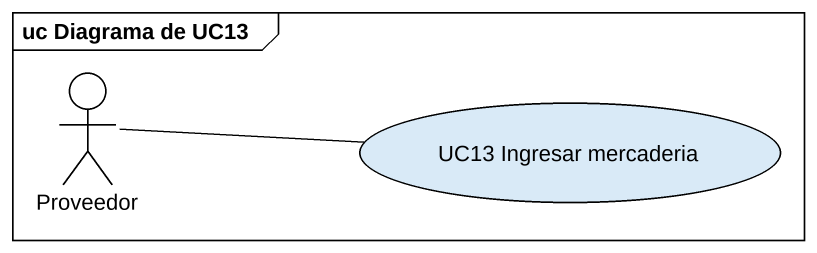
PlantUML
@startuml
mainframe uc Diagrama de UC13
actor Proveedor
usecase "UC13 Ingresar mercaderia" as UC13_Ingresar_mercaderia
Proveedor -right- UC13_Ingresar_mercaderia
@enduml
